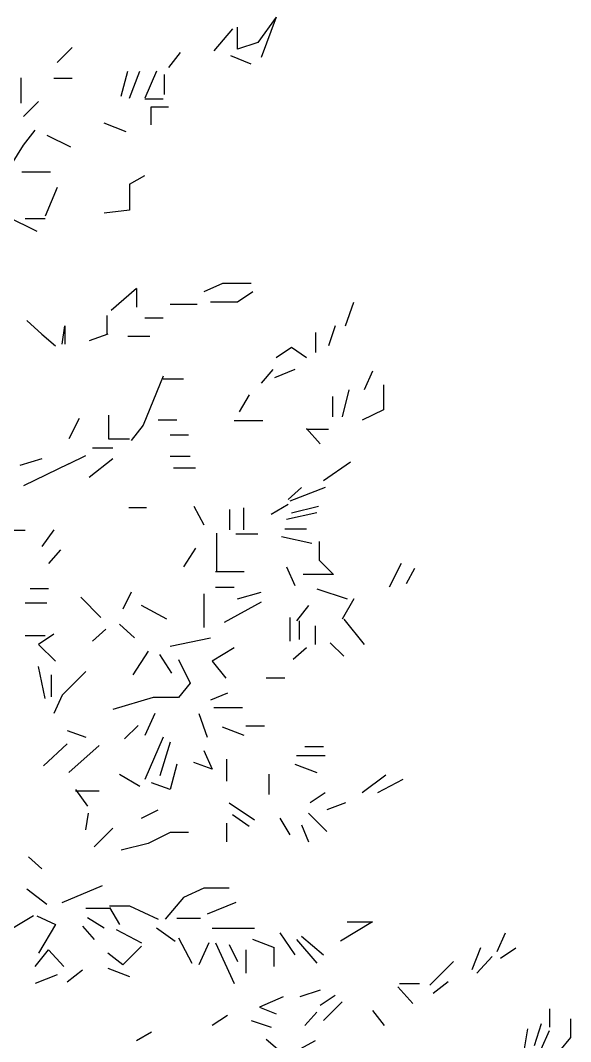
# Model space of a CAD drawing. Header units: millimetres. Extents: x 79741 to 173011, y 86123 to 135501.
# Drawn here: x 132252 to 133818, y 99213 to 102120 of the extents above; entities that cross this region are included whole.
import ezdxf

# ---------------------------------------------------------------- set-up
doc = ezdxf.new("R2010")
doc.units = ezdxf.units.MM

# ---------------------------------------------------------------- blocks, each defined once
blk = doc.blocks.new('A$C3941283F')
at = {"linetype": 'Continuous'}
for p, q in [((3372, 7572), (3328, 7512)), ((3372, 7572), (3336, 7476)), ((3372, 7572), (3336, 7476)), ((3268, 7544), (3224, 7492)), ((3280, 7496), (3280, 7548)), ((3328, 7512), (3280, 7496)), ((2888, 7500), (2852, 7464)), ((2888, 7500), (2852, 7464)), ((2888, 7500), (2852, 7464)), ((2888, 7500), (2852, 7464)), ((2888, 7500), (2852, 7464)), ((2888, 7500), (2852, 7464)), ((2888, 7500), (2852, 7464)), ((2888, 7500), (2852, 7464)), ((2888, 7500), (2852, 7464)), ((2888, 7500), (2852, 7464)), ((3144, 7488), (3116, 7452)), ((3144, 7488), (3116, 7452)), ((3312, 7460), (3264, 7480)), ((3312, 7460), (3264, 7480)), ((3004, 7384), (3020, 7444)), ((3004, 7384), (3020, 7444)), ((3004, 7384), (3020, 7444)), ((3004, 7384), (3020, 7444)), ((3004, 7384), (3020, 7444)), ((3004, 7384), (3020, 7444)), ((3004, 7384), (3020, 7444)), ((3004, 7384), (3020, 7444)), ((3024, 7380), (3048, 7444)), ((3024, 7380), (3048, 7444)), ((3088, 7444), (3060, 7380)), ((3106, 7436), (3106, 7388)), ((3106, 7436), (3106, 7388)), ((3106, 7436), (3106, 7388)), ((3106, 7436), (3106, 7388)), ((3106, 7436), (3106, 7388)), ((3106, 7436), (3106, 7388)), ((3106, 7436), (3106, 7388)), ((2766, 7428), (2766, 7368)), ((2766, 7428), (2766, 7368)), ((2766, 7428), (2766, 7368)), ((2766, 7428), (2766, 7368)), ((2766, 7428), (2766, 7368)), ((2766, 7428), (2766, 7368)), ((2888, 7426), (2844, 7426)), ((2888, 7426), (2844, 7426)), ((2888, 7426), (2844, 7426)), ((2808, 7372), (2772, 7336)), ((2808, 7372), (2772, 7336)), ((2808, 7372), (2772, 7336)), ((3060, 7378), (3104, 7378)), ((3060, 7378), (3104, 7378)), ((3116, 7358), (3074, 7358)), ((3074, 7358), (3074, 7316)), ((3116, 7358), (3074, 7358)), ((3074, 7358), (3074, 7316)), ((3116, 7358), (3074, 7358)), ((3074, 7358), (3074, 7316)), ((3116, 7358), (3074, 7358)), ((3074, 7358), (3074, 7316)), ((3116, 7358), (3074, 7358)), ((3074, 7358), (3074, 7316)), ((3116, 7358), (3074, 7358)), ((3074, 7358), (3074, 7316)), ((3116, 7358), (3074, 7358)), ((3074, 7358), (3074, 7316)), ((3116, 7358), (3074, 7358)), ((3074, 7358), (3074, 7316)), ((3016, 7300), (2964, 7320)), ((3016, 7300), (2964, 7320)), ((3016, 7300), (2964, 7320)), ((2772, 7268), (2800, 7304)), ((2772, 7268), (2800, 7304)), ((2772, 7268), (2800, 7304)), ((2772, 7268), (2800, 7304)), ((2772, 7268), (2800, 7304)), ((2772, 7268), (2800, 7304)), ((2828, 7292), (2884, 7264)), ((2828, 7292), (2884, 7264)), ((2828, 7292), (2884, 7264)), ((2828, 7292), (2884, 7264)), ((2828, 7292), (2884, 7264)), ((2828, 7292), (2884, 7264)), ((2744, 7222), (2772, 7268)), ((2744, 7222), (2772, 7268)), ((2744, 7222), (2772, 7268)), ((2744, 7222), (2772, 7268)), ((2744, 7222), (2772, 7268)), ((2744, 7222), (2772, 7268)), ((2836, 7204), (2768, 7204)), ((2836, 7204), (2768, 7204)), ((2836, 7204), (2768, 7204)), ((2836, 7204), (2768, 7204)), ((3024, 7176), (3060, 7196)), ((3024, 7176), (3060, 7196)), ((3024, 7176), (3060, 7196)), ((3024, 7176), (3060, 7196)), ((3024, 7176), (3060, 7196)), ((3024, 7176), (3024, 7114)), ((3024, 7176), (3024, 7114)), ((3024, 7176), (3024, 7114)), ((3024, 7176), (3024, 7114)), ((3024, 7176), (3024, 7114)), ((2852, 7168), (2824, 7100)), ((2852, 7168), (2824, 7100)), ((2852, 7168), (2824, 7100)), ((2852, 7168), (2824, 7100)), ((2852, 7168), (2824, 7100)), ((2732, 7100), (2804, 7064)), ((2732, 7100), (2804, 7064)), ((2732, 7100), (2804, 7064)), ((2732, 7100), (2804, 7064)), ((2732, 7100), (2804, 7064)), ((2732, 7100), (2804, 7064)), ((3024, 7114), (2964, 7107)), ((3024, 7114), (2964, 7107)), ((3024, 7114), (2964, 7107)), ((3024, 7114), (2964, 7107)), ((3024, 7114), (2964, 7107)), ((2776, 7094), (2824, 7094)), ((2776, 7094), (2824, 7094)), ((2776, 7094), (2824, 7094)), ((2776, 7094), (2824, 7094)), ((2776, 7094), (2824, 7094)), ((3040, 6928), (2980, 6876)), ((3040, 6928), (2980, 6876)), ((3040, 6928), (2980, 6876)), ((3040, 6928), (2980, 6876)), ((3040, 6928), (2980, 6876)), ((3040, 6928), (3040, 6884)), ((3040, 6928), (3040, 6884)), ((3040, 6928), (3040, 6884)), ((3040, 6928), (3040, 6884)), ((3040, 6928), (3040, 6884)), ((3040, 6928), (3040, 6884)), ((3244, 6940), (3200, 6920)), ((3312, 6940), (3244, 6940)), ((3316, 6920), (3280, 6896)), ((3316, 6920), (3280, 6896)), ((3316, 6920), (3280, 6896)), ((3316, 6920), (3280, 6896)), ((3316, 6920), (3280, 6896)), ((3316, 6920), (3280, 6896)), ((3316, 6920), (3280, 6896)), ((3316, 6920), (3280, 6896)), ((3316, 6920), (3280, 6896)), ((3184, 6890), (3120, 6890)), ((3280, 6896), (3216, 6896)), ((3280, 6896), (3216, 6896)), ((3280, 6896), (3216, 6896)), ((3280, 6896), (3216, 6896)), ((3280, 6896), (3216, 6896)), ((3280, 6896), (3216, 6896)), ((3280, 6896), (3216, 6896)), ((3280, 6896), (3216, 6896)), ((3280, 6896), (3216, 6896)), ((3536, 6840), (3556, 6896)), ((3536, 6840), (3556, 6896)), ((3536, 6840), (3556, 6896)), ((3536, 6840), (3556, 6896)), ((3536, 6840), (3556, 6896)), ((3536, 6840), (3556, 6896)), ((3536, 6840), (3556, 6896)), ((2970, 6864), (2970, 6820)), ((2970, 6864), (2970, 6820)), ((2970, 6864), (2970, 6820)), ((2970, 6864), (2970, 6820)), ((2970, 6864), (2970, 6820)), ((3104, 6858), (3060, 6858)), ((3104, 6858), (3060, 6858)), ((3104, 6858), (3060, 6858)), ((3104, 6858), (3060, 6858)), ((3104, 6858), (3060, 6858)), ((3104, 6858), (3060, 6858)), ((3104, 6858), (3060, 6858)), ((2780, 6852), (2816, 6820)), ((2780, 6852), (2816, 6820)), ((2780, 6852), (2816, 6820)), ((2780, 6852), (2816, 6820)), ((2780, 6852), (2816, 6820)), ((2780, 6852), (2816, 6820)), ((2780, 6852), (2816, 6820)), ((2780, 6852), (2816, 6820)), ((2780, 6852), (2816, 6820)), ((2780, 6852), (2816, 6820)), ((2864, 6796), (2870, 6840)), ((2864, 6796), (2870, 6840)), ((2864, 6796), (2870, 6840)), ((2864, 6796), (2870, 6840)), ((2870, 6840), (2870, 6796)), ((2870, 6840), (2870, 6796)), ((2870, 6840), (2870, 6796)), ((2870, 6840), (2870, 6796)), ((3512, 6840), (3496, 6792)), ((3512, 6840), (3496, 6792)), ((2816, 6820), (2848, 6792)), ((2972, 6820), (2928, 6804)), ((2972, 6820), (2928, 6804)), ((2972, 6820), (2928, 6804)), ((2972, 6820), (2928, 6804)), ((2972, 6820), (2928, 6804)), ((2972, 6820), (2928, 6804)), ((2972, 6820), (2928, 6804)), ((2972, 6820), (2928, 6804)), ((3072, 6814), (3020, 6814)), ((3072, 6814), (3020, 6814)), ((3072, 6814), (3020, 6814)), ((3072, 6814), (3020, 6814)), ((3072, 6814), (3020, 6814)), ((3072, 6814), (3020, 6814)), ((3072, 6814), (3020, 6814)), ((3466, 6776), (3466, 6824)), ((3466, 6776), (3466, 6824)), ((3466, 6776), (3466, 6824)), ((3466, 6776), (3466, 6824)), ((3466, 6776), (3466, 6824)), ((3466, 6776), (3466, 6824)), ((3466, 6776), (3466, 6824)), ((3466, 6776), (3466, 6824)), ((3466, 6776), (3466, 6824)), ((3408, 6788), (3372, 6764)), ((3444, 6764), (3408, 6788)), ((3364, 6736), (3336, 6704)), ((3416, 6736), (3368, 6716)), ((3416, 6736), (3368, 6716)), ((3416, 6736), (3368, 6716)), ((3416, 6736), (3368, 6716)), ((3416, 6736), (3368, 6716)), ((3416, 6736), (3368, 6716)), ((3416, 6736), (3368, 6716)), ((3416, 6736), (3368, 6716)), ((3416, 6736), (3368, 6716)), ((3416, 6736), (3368, 6716)), ((3416, 6736), (3368, 6716)), ((3416, 6736), (3368, 6716)), ((3416, 6736), (3368, 6716)), ((3416, 6736), (3368, 6716)), ((3416, 6736), (3368, 6716)), ((3416, 6736), (3368, 6716)), ((3104, 6720), (3056, 6604)), ((3104, 6720), (3056, 6604)), ((3104, 6714), (3152, 6714)), ((3104, 6714), (3152, 6714)), ((3104, 6714), (3152, 6714)), ((3104, 6714), (3152, 6714)), ((3104, 6714), (3152, 6714)), ((3104, 6714), (3152, 6714)), ((3104, 6714), (3152, 6714)), ((3104, 6714), (3152, 6714)), ((3104, 6714), (3152, 6714)), ((3104, 6714), (3152, 6714)), ((3104, 6714), (3152, 6714)), ((3104, 6714), (3152, 6714)), ((3104, 6714), (3152, 6714)), ((3104, 6714), (3152, 6714)), ((3104, 6714), (3152, 6714)), ((3104, 6714), (3152, 6714)), ((3104, 6714), (3152, 6714)), ((3600, 6732), (3580, 6688)), ((3600, 6732), (3580, 6688)), ((3600, 6732), (3580, 6688)), ((3544, 6688), (3528, 6624)), ((3544, 6688), (3528, 6624)), ((3544, 6688), (3528, 6624)), ((3544, 6688), (3528, 6624)), ((3626, 6700), (3626, 6640)), ((3308, 6676), (3284, 6636)), ((3308, 6676), (3284, 6636)), ((3308, 6676), (3284, 6636)), ((3308, 6676), (3284, 6636)), ((3308, 6676), (3284, 6636)), ((3308, 6676), (3284, 6636)), ((3308, 6676), (3284, 6636)), ((3308, 6676), (3284, 6636)), ((3308, 6676), (3284, 6636)), ((3308, 6676), (3284, 6636)), ((3308, 6676), (3284, 6636)), ((3308, 6676), (3284, 6636)), ((3308, 6676), (3284, 6636)), ((3308, 6676), (3284, 6636)), ((3308, 6676), (3284, 6636)), ((3308, 6676), (3284, 6636)), ((3308, 6676), (3284, 6636)), ((3308, 6676), (3284, 6636)), ((3308, 6676), (3284, 6636)), ((3308, 6676), (3284, 6636)), ((3308, 6676), (3284, 6636)), ((3308, 6676), (3284, 6636)), ((3506, 6624), (3506, 6672)), ((3506, 6624), (3506, 6672)), ((3506, 6624), (3506, 6672)), ((3626, 6640), (3576, 6616)), ((2904, 6620), (2880, 6572)), ((2904, 6620), (2880, 6572)), ((2904, 6620), (2880, 6572)), ((2904, 6620), (2880, 6572)), ((2904, 6620), (2880, 6572)), ((2904, 6620), (2880, 6572)), ((2974, 6628), (2974, 6572)), ((2974, 6628), (2974, 6572)), ((2974, 6628), (2974, 6572)), ((3136, 6616), (3092, 6616)), ((3136, 6616), (3092, 6616)), ((3136, 6616), (3092, 6616)), ((3136, 6616), (3092, 6616)), ((3136, 6616), (3092, 6616)), ((3340, 6614), (3272, 6614)), ((3340, 6614), (3272, 6614)), ((3340, 6614), (3272, 6614)), ((3340, 6614), (3272, 6614)), ((3340, 6614), (3272, 6614)), ((3340, 6614), (3272, 6614)), ((3340, 6614), (3272, 6614)), ((3340, 6614), (3272, 6614)), ((3340, 6614), (3272, 6614)), ((3340, 6614), (3272, 6614)), ((3340, 6614), (3272, 6614)), ((3340, 6614), (3272, 6614)), ((3340, 6614), (3272, 6614)), ((3340, 6614), (3272, 6614)), ((3340, 6614), (3272, 6614)), ((3340, 6614), (3272, 6614)), ((3056, 6604), (3028, 6568)), ((3056, 6604), (3028, 6568)), ((3056, 6604), (3028, 6568)), ((3056, 6604), (3028, 6568)), ((3056, 6604), (3028, 6568)), ((3056, 6604), (3028, 6568)), ((3444, 6596), (3476, 6560)), ((3444, 6596), (3476, 6560)), ((3496, 6594), (3444, 6594)), ((3496, 6594), (3444, 6594)), ((2974, 6572), (3024, 6572)), ((2974, 6572), (3024, 6572)), ((2974, 6572), (3024, 6572)), ((3164, 6580), (3120, 6580)), ((3164, 6580), (3120, 6580)), ((3164, 6580), (3120, 6580)), ((2936, 6550), (2984, 6550)), ((2816, 6524), (2764, 6508)), ((2880, 6512), (2920, 6532)), ((2984, 6524), (2928, 6480)), ((3168, 6530), (3120, 6530)), ((3168, 6530), (3120, 6530)), ((3168, 6530), (3120, 6530)), ((3168, 6530), (3120, 6530)), ((3168, 6530), (3120, 6530)), ((3168, 6530), (3120, 6530)), ((3168, 6530), (3120, 6530)), ((3168, 6530), (3120, 6530)), ((3168, 6530), (3120, 6530)), ((3168, 6530), (3120, 6530)), ((3548, 6516), (3484, 6472)), ((2880, 6512), (2772, 6460)), ((2880, 6512), (2772, 6460)), ((2880, 6512), (2772, 6460)), ((3180, 6502), (3128, 6502)), ((3180, 6502), (3128, 6502)), ((3180, 6502), (3128, 6502)), ((3180, 6502), (3128, 6502)), ((3180, 6502), (3128, 6502)), ((3180, 6502), (3128, 6502)), ((3180, 6502), (3128, 6502)), ((3432, 6456), (3400, 6428)), ((3488, 6456), (3404, 6424)), ((3488, 6456), (3404, 6424)), ((3488, 6456), (3404, 6424)), ((3064, 6408), (3022, 6408)), ((3064, 6408), (3022, 6408)), ((3064, 6408), (3022, 6408)), ((3064, 6408), (3022, 6408)), ((3064, 6408), (3022, 6408)), ((3176, 6412), (3200, 6368)), ((3262, 6356), (3262, 6404)), ((3262, 6356), (3262, 6404)), ((3262, 6356), (3262, 6404)), ((3262, 6356), (3262, 6404)), ((3262, 6356), (3262, 6404)), ((3262, 6356), (3262, 6404)), ((3262, 6356), (3262, 6404)), ((3262, 6356), (3262, 6404)), ((3262, 6356), (3262, 6404)), ((3262, 6356), (3262, 6404)), ((3262, 6356), (3262, 6404)), ((3294, 6408), (3294, 6356)), ((3294, 6408), (3294, 6356)), ((3294, 6408), (3294, 6356)), ((3294, 6408), (3294, 6356)), ((3294, 6408), (3294, 6356)), ((3294, 6408), (3294, 6356)), ((3294, 6408), (3294, 6356)), ((3294, 6408), (3294, 6356)), ((3294, 6408), (3294, 6356)), ((3294, 6408), (3294, 6356)), ((3294, 6408), (3294, 6356)), ((3400, 6416), (3360, 6392)), ((3400, 6416), (3360, 6392)), ((3400, 6416), (3360, 6392)), ((3400, 6416), (3360, 6392)), ((3400, 6416), (3360, 6392)), ((3400, 6416), (3360, 6392)), ((3468, 6396), (3396, 6380)), ((3468, 6396), (3396, 6380)), ((3468, 6396), (3396, 6380)), ((3468, 6396), (3396, 6380)), ((3468, 6396), (3396, 6380)), ((3408, 6396), (3472, 6412)), ((3408, 6396), (3472, 6412)), ((3408, 6396), (3472, 6412)), ((3408, 6396), (3472, 6412)), ((3408, 6396), (3472, 6412)), ((3408, 6396), (3472, 6412)), ((3408, 6396), (3472, 6412)), ((2776, 6354), (2724, 6354)), ((2844, 6356), (2816, 6316)), ((2844, 6356), (2816, 6316)), ((2844, 6356), (2816, 6316)), ((2844, 6356), (2816, 6316)), ((2844, 6356), (2816, 6316)), ((2844, 6356), (2816, 6316)), ((3230, 6348), (3230, 6256)), ((3276, 6346), (3328, 6346)), ((3276, 6346), (3328, 6346)), ((3392, 6358), (3444, 6358)), ((3392, 6358), (3444, 6358)), ((3392, 6358), (3444, 6358)), ((3392, 6358), (3444, 6358)), ((3392, 6358), (3444, 6358)), ((3384, 6340), (3456, 6324)), ((3384, 6340), (3456, 6324)), ((3384, 6340), (3456, 6324)), ((3384, 6340), (3456, 6324)), ((3474, 6328), (3474, 6284)), ((3474, 6328), (3474, 6284)), ((3474, 6328), (3474, 6284)), ((3474, 6328), (3474, 6284)), ((3474, 6328), (3474, 6284)), ((3474, 6328), (3474, 6284)), ((3474, 6328), (3474, 6284)), ((3474, 6328), (3474, 6284)), ((3474, 6328), (3474, 6284)), ((2860, 6308), (2832, 6276)), ((3180, 6312), (3152, 6268)), ((3180, 6312), (3152, 6268)), ((3180, 6312), (3152, 6268)), ((3180, 6312), (3152, 6268)), ((3180, 6312), (3152, 6268)), ((3180, 6312), (3152, 6268)), ((3180, 6312), (3152, 6268)), ((3180, 6312), (3152, 6268)), ((3180, 6312), (3152, 6268)), ((3474, 6284), (3508, 6250)), ((3474, 6284), (3508, 6250)), ((3474, 6284), (3508, 6250)), ((3474, 6284), (3508, 6250)), ((3474, 6284), (3508, 6250)), ((3474, 6284), (3508, 6250)), ((3474, 6284), (3508, 6250)), ((3474, 6284), (3508, 6250)), ((3474, 6284), (3508, 6250)), ((3668, 6276), (3640, 6220)), ((3668, 6276), (3640, 6220)), ((3296, 6256), (3228, 6256)), ((3296, 6256), (3228, 6256)), ((3296, 6256), (3228, 6256)), ((3296, 6256), (3228, 6256)), ((3296, 6256), (3228, 6256)), ((3296, 6256), (3228, 6256)), ((3296, 6256), (3228, 6256)), ((3296, 6256), (3228, 6256)), ((3296, 6256), (3228, 6256)), ((3396, 6268), (3416, 6224)), ((3396, 6268), (3416, 6224)), ((3396, 6268), (3416, 6224)), ((3396, 6268), (3416, 6224)), ((3396, 6268), (3416, 6224)), ((3396, 6268), (3416, 6224)), ((3396, 6268), (3416, 6224)), ((3396, 6268), (3416, 6224)), ((3396, 6268), (3416, 6224)), ((3396, 6268), (3416, 6224)), ((3396, 6268), (3416, 6224)), ((3396, 6268), (3416, 6224)), ((3396, 6268), (3416, 6224)), ((3396, 6268), (3416, 6224)), ((3396, 6268), (3416, 6224)), ((3396, 6268), (3416, 6224)), ((3396, 6268), (3416, 6224)), ((3396, 6268), (3416, 6224)), ((3508, 6250), (3436, 6250)), ((3508, 6250), (3436, 6250)), ((3508, 6250), (3436, 6250)), ((3508, 6250), (3436, 6250)), ((3508, 6250), (3436, 6250)), ((3508, 6250), (3436, 6250)), ((3508, 6250), (3436, 6250)), ((3508, 6250), (3436, 6250)), ((3508, 6250), (3436, 6250)), ((3700, 6264), (3680, 6228)), ((3700, 6264), (3680, 6228)), ((3700, 6264), (3680, 6228)), ((3700, 6264), (3680, 6228)), ((3700, 6264), (3680, 6228)), ((3700, 6264), (3680, 6228)), ((3700, 6264), (3680, 6228)), ((2832, 6216), (2788, 6216)), ((2832, 6216), (2788, 6216)), ((2832, 6216), (2788, 6216)), ((2832, 6216), (2788, 6216)), ((2832, 6216), (2788, 6216)), ((2832, 6216), (2788, 6216)), ((3028, 6208), (3008, 6168)), ((3028, 6208), (3008, 6168)), ((3028, 6208), (3008, 6168)), ((3028, 6208), (3008, 6168)), ((3028, 6208), (3008, 6168)), ((3028, 6208), (3008, 6168)), ((3028, 6208), (3008, 6168)), ((3028, 6208), (3008, 6168)), ((3200, 6204), (3200, 6124)), ((3200, 6204), (3200, 6124)), ((3228, 6220), (3272, 6220)), ((3228, 6220), (3272, 6220)), ((3228, 6220), (3272, 6220)), ((3228, 6220), (3272, 6220)), ((3280, 6192), (3336, 6208)), ((3280, 6192), (3336, 6208)), ((3280, 6192), (3336, 6208)), ((3280, 6192), (3336, 6208)), ((3280, 6192), (3336, 6208)), ((3280, 6192), (3336, 6208)), ((3280, 6192), (3336, 6208)), ((3468, 6216), (3540, 6192)), ((3468, 6216), (3540, 6192)), ((3468, 6216), (3540, 6192)), ((2828, 6182), (2776, 6182)), ((2828, 6182), (2776, 6182)), ((2828, 6182), (2776, 6182)), ((2828, 6182), (2776, 6182)), ((2828, 6182), (2776, 6182)), ((2908, 6196), (2956, 6148)), ((2908, 6196), (2956, 6148)), ((2908, 6196), (2956, 6148)), ((2908, 6196), (2956, 6148)), ((3336, 6184), (3248, 6136)), ((3336, 6184), (3248, 6136)), ((3336, 6184), (3248, 6136)), ((3336, 6184), (3248, 6136)), ((3336, 6184), (3248, 6136)), ((3336, 6184), (3248, 6136)), ((3336, 6184), (3248, 6136)), ((3556, 6192), (3528, 6144)), ((3556, 6192), (3528, 6144)), ((3112, 6144), (3052, 6176)), ((3112, 6144), (3052, 6176)), ((3112, 6144), (3052, 6176)), ((3448, 6176), (3420, 6140)), ((3448, 6176), (3420, 6140)), ((3448, 6176), (3420, 6140)), ((3000, 6132), (3036, 6100)), ((3000, 6132), (3036, 6100)), ((3000, 6132), (3036, 6100)), ((3000, 6132), (3036, 6100)), ((3404, 6148), (3404, 6092)), ((3404, 6148), (3404, 6092)), ((3404, 6148), (3404, 6092)), ((3404, 6148), (3404, 6092)), ((3426, 6140), (3426, 6096)), ((3426, 6140), (3426, 6096)), ((3426, 6140), (3426, 6096)), ((3464, 6128), (3464, 6084)), ((3532, 6144), (3580, 6084)), ((3532, 6144), (3580, 6084)), ((2824, 6104), (2776, 6104)), ((2844, 6108), (2808, 6084)), ((2968, 6120), (2936, 6092)), ((2808, 6084), (2848, 6044)), ((3120, 6080), (3216, 6100)), ((3120, 6080), (3216, 6100)), ((3120, 6080), (3216, 6100)), ((3120, 6080), (3216, 6100)), ((3120, 6080), (3216, 6100)), ((3120, 6080), (3216, 6100)), ((3120, 6080), (3216, 6100)), ((3500, 6088), (3532, 6056)), ((3500, 6088), (3532, 6056)), ((3068, 6068), (3032, 6012)), ((3068, 6068), (3032, 6012)), ((3068, 6068), (3032, 6012)), ((3068, 6068), (3032, 6012)), ((3068, 6068), (3032, 6012)), ((3068, 6068), (3032, 6012)), ((3068, 6068), (3032, 6012)), ((3068, 6068), (3032, 6012)), ((3068, 6068), (3032, 6012)), ((3124, 6016), (3096, 6060)), ((3124, 6016), (3096, 6060)), ((3124, 6016), (3096, 6060)), ((3124, 6016), (3096, 6060)), ((3124, 6016), (3096, 6060)), ((3124, 6016), (3096, 6060)), ((3124, 6016), (3096, 6060)), ((3272, 6076), (3220, 6044)), ((3444, 6076), (3412, 6048)), ((3444, 6076), (3412, 6048)), ((2824, 5956), (2808, 6032)), ((2824, 5956), (2808, 6032)), ((2824, 5956), (2808, 6032)), ((3140, 6048), (3168, 5992)), ((3140, 6048), (3168, 5992)), ((3140, 6048), (3168, 5992)), ((3140, 6048), (3168, 5992)), ((3140, 6048), (3168, 5992)), ((3140, 6048), (3168, 5992)), ((3140, 6048), (3168, 5992)), ((3220, 6044), (3252, 6004)), ((2838, 6012), (2838, 5960)), ((2838, 6012), (2838, 5960)), ((2838, 6012), (2838, 5960)), ((2920, 6020), (2864, 5964)), ((2920, 6020), (2864, 5964)), ((2920, 6020), (2864, 5964)), ((2920, 6020), (2864, 5964)), ((3168, 5992), (3140, 5958)), ((3168, 5992), (3140, 5958)), ((3168, 5992), (3140, 5958)), ((3168, 5992), (3140, 5958)), ((3168, 5992), (3140, 5958)), ((3168, 5992), (3140, 5958)), ((3168, 5992), (3140, 5958)), ((3392, 6004), (3348, 6004)), ((3392, 6004), (3348, 6004)), ((2864, 5964), (2844, 5920)), ((2864, 5964), (2844, 5920)), ((2864, 5964), (2844, 5920)), ((2864, 5964), (2844, 5920)), ((3256, 5968), (3216, 5952)), ((3080, 5958), (2984, 5930)), ((3080, 5958), (2984, 5930)), ((3080, 5958), (2984, 5930)), ((3080, 5958), (2984, 5930)), ((3080, 5958), (2984, 5930)), ((3080, 5958), (2984, 5930)), ((3080, 5958), (2984, 5930)), ((3140, 5958), (3080, 5958)), ((3140, 5958), (3080, 5958)), ((3140, 5958), (3080, 5958)), ((3140, 5958), (3080, 5958)), ((3140, 5958), (3080, 5958)), ((3140, 5958), (3080, 5958)), ((3140, 5958), (3080, 5958)), ((3224, 5934), (3292, 5934)), ((3084, 5920), (3060, 5868)), ((3084, 5920), (3060, 5868)), ((3084, 5920), (3060, 5868)), ((3084, 5920), (3060, 5868)), ((3084, 5920), (3060, 5868)), ((3084, 5920), (3060, 5868)), ((3084, 5920), (3060, 5868)), ((3084, 5920), (3060, 5868)), ((3084, 5920), (3060, 5868)), ((3084, 5920), (3060, 5868)), ((3188, 5920), (3208, 5864)), ((3188, 5920), (3208, 5864)), ((3188, 5920), (3208, 5864)), ((3188, 5920), (3208, 5864)), ((3188, 5920), (3208, 5864)), ((3188, 5920), (3208, 5864)), ((3188, 5920), (3208, 5864)), ((3188, 5920), (3208, 5864)), ((3188, 5920), (3208, 5864)), ((3012, 5860), (3044, 5892)), ((3296, 5868), (3244, 5888)), ((3296, 5868), (3244, 5888)), ((3296, 5868), (3244, 5888)), ((3344, 5890), (3300, 5890)), ((3344, 5890), (3300, 5890)), ((2876, 5880), (2920, 5864)), ((2876, 5880), (2920, 5864)), ((2876, 5880), (2920, 5864)), ((2876, 5880), (2920, 5864)), ((2876, 5880), (2920, 5864)), ((3104, 5864), (3060, 5764)), ((2876, 5848), (2820, 5796)), ((2876, 5848), (2820, 5796)), ((2876, 5848), (2820, 5796)), ((2876, 5848), (2820, 5796)), ((2876, 5848), (2820, 5796)), ((2876, 5848), (2820, 5796)), ((2952, 5844), (2880, 5780)), ((2952, 5844), (2880, 5780)), ((3120, 5852), (3096, 5772)), ((3120, 5852), (3096, 5772)), ((3120, 5852), (3096, 5772)), ((3120, 5852), (3096, 5772)), ((3120, 5852), (3096, 5772)), ((3120, 5852), (3096, 5772)), ((3120, 5852), (3096, 5772)), ((3120, 5852), (3096, 5772)), ((3120, 5852), (3096, 5772)), ((3120, 5852), (3096, 5772)), ((3120, 5852), (3096, 5772)), ((3440, 5842), (3484, 5842)), ((3440, 5842), (3484, 5842)), ((3440, 5842), (3484, 5842)), ((3440, 5842), (3484, 5842)), ((3440, 5842), (3484, 5842)), ((3440, 5842), (3484, 5842)), ((3200, 5832), (3220, 5788)), ((3200, 5832), (3220, 5788)), ((3200, 5832), (3220, 5788)), ((3200, 5832), (3220, 5788)), ((3200, 5832), (3220, 5788)), ((3200, 5832), (3220, 5788)), ((3488, 5820), (3420, 5820)), ((3488, 5820), (3420, 5820)), ((3488, 5820), (3420, 5820)), ((3488, 5820), (3420, 5820)), ((3488, 5820), (3420, 5820)), ((3488, 5820), (3420, 5820)), ((3488, 5820), (3420, 5820)), ((3488, 5820), (3420, 5820)), ((3488, 5820), (3420, 5820)), ((3488, 5820), (3420, 5820)), ((3488, 5820), (3420, 5820)), ((3488, 5820), (3420, 5820)), ((3488, 5820), (3420, 5820)), ((3488, 5820), (3420, 5820)), ((3488, 5820), (3420, 5820)), ((3488, 5820), (3420, 5820)), ((3136, 5800), (3120, 5740)), ((3220, 5788), (3176, 5804)), ((3220, 5788), (3176, 5804)), ((3220, 5788), (3176, 5804)), ((3220, 5788), (3176, 5804)), ((3220, 5788), (3176, 5804)), ((3220, 5788), (3176, 5804)), ((3254, 5812), (3254, 5760)), ((3254, 5812), (3254, 5760)), ((3254, 5812), (3254, 5760)), ((3416, 5800), (3468, 5780)), ((3416, 5800), (3468, 5780)), ((3416, 5800), (3468, 5780)), ((3416, 5800), (3468, 5780)), ((3000, 5776), (3048, 5748)), ((3000, 5776), (3048, 5748)), ((3000, 5776), (3048, 5748)), ((3000, 5776), (3048, 5748)), ((3354, 5776), (3354, 5728)), ((3632, 5774), (3576, 5732)), ((3632, 5774), (3576, 5732)), ((3632, 5774), (3576, 5732)), ((3120, 5740), (3076, 5756)), ((3672, 5764), (3612, 5732)), ((3672, 5764), (3612, 5732)), ((3672, 5764), (3612, 5732)), ((3672, 5764), (3612, 5732)), ((3672, 5764), (3612, 5732)), ((2896, 5740), (2924, 5700)), ((2896, 5740), (2924, 5700)), ((2896, 5740), (2924, 5700)), ((2896, 5740), (2924, 5700)), ((2896, 5740), (2924, 5700)), ((2952, 5736), (2896, 5736)), ((2952, 5736), (2896, 5736)), ((2952, 5736), (2896, 5736)), ((2952, 5736), (2896, 5736)), ((3488, 5732), (3452, 5708)), ((3488, 5732), (3452, 5708)), ((3052, 5672), (3092, 5692)), ((3052, 5672), (3092, 5692)), ((3052, 5672), (3092, 5692)), ((3260, 5708), (3320, 5668)), ((3260, 5708), (3320, 5668)), ((3260, 5708), (3320, 5668)), ((3536, 5708), (3492, 5692)), ((3536, 5708), (3492, 5692)), ((3536, 5708), (3492, 5692)), ((3536, 5708), (3492, 5692)), ((3536, 5708), (3492, 5692)), ((3536, 5708), (3492, 5692)), ((3536, 5708), (3492, 5692)), ((3536, 5708), (3492, 5692)), ((3536, 5708), (3492, 5692)), ((3536, 5708), (3492, 5692)), ((3536, 5708), (3492, 5692)), ((2926, 5684), (2919, 5644)), ((2926, 5684), (2919, 5644)), ((2926, 5684), (2919, 5644)), ((2926, 5684), (2919, 5644)), ((2926, 5684), (2919, 5644)), ((3308, 5652), (3268, 5680)), ((3380, 5672), (3404, 5632)), ((3380, 5672), (3404, 5632)), ((3448, 5684), (3492, 5640)), ((3448, 5684), (3492, 5640)), ((3448, 5684), (3492, 5640)), ((3448, 5684), (3492, 5640)), ((3448, 5684), (3492, 5640)), ((3448, 5684), (3492, 5640)), ((3448, 5684), (3492, 5640)), ((3448, 5684), (3492, 5640)), ((3448, 5684), (3492, 5640)), ((3448, 5684), (3492, 5640)), ((3448, 5684), (3492, 5640)), ((3448, 5684), (3492, 5640)), ((3448, 5684), (3492, 5640)), ((3448, 5684), (3492, 5640)), ((3448, 5684), (3492, 5640)), ((3448, 5684), (3492, 5640)), ((2940, 5604), (2984, 5648)), ((2940, 5604), (2984, 5648)), ((3254, 5660), (3254, 5616)), ((3432, 5656), (3448, 5616)), ((3432, 5656), (3448, 5616)), ((3432, 5656), (3448, 5616)), ((3120, 5638), (3068, 5612)), ((3120, 5638), (3068, 5612)), ((3120, 5638), (3068, 5612)), ((3120, 5638), (3068, 5612)), ((3120, 5638), (3068, 5612)), ((3164, 5638), (3120, 5638)), ((3164, 5638), (3120, 5638)), ((3164, 5638), (3120, 5638)), ((3164, 5638), (3120, 5638)), ((3164, 5638), (3120, 5638)), ((3068, 5612), (3004, 5596)), ((3068, 5612), (3004, 5596)), ((3068, 5612), (3004, 5596)), ((3068, 5612), (3004, 5596)), ((3068, 5612), (3004, 5596)), ((2784, 5580), (2816, 5552)), ((2780, 5504), (2828, 5468)), ((2864, 5472), (2960, 5512)), ((3200, 5506), (3152, 5484)), ((3200, 5506), (3152, 5484)), ((3200, 5506), (3152, 5484)), ((3200, 5506), (3152, 5484)), ((3200, 5506), (3152, 5484)), ((3200, 5506), (3152, 5484)), ((3200, 5506), (3152, 5484)), ((3200, 5506), (3152, 5484)), ((3200, 5506), (3152, 5484)), ((3200, 5506), (3152, 5484)), ((3200, 5506), (3152, 5484)), ((3200, 5506), (3152, 5484)), ((3200, 5506), (3152, 5484)), ((3260, 5506), (3200, 5506)), ((3260, 5506), (3200, 5506)), ((3260, 5506), (3200, 5506)), ((3260, 5506), (3200, 5506)), ((3260, 5506), (3200, 5506)), ((3260, 5506), (3200, 5506)), ((3260, 5506), (3200, 5506)), ((3260, 5506), (3200, 5506)), ((3260, 5506), (3200, 5506)), ((3260, 5506), (3200, 5506)), ((3260, 5506), (3200, 5506)), ((3260, 5506), (3200, 5506)), ((3260, 5506), (3200, 5506)), ((3152, 5484), (3108, 5432)), ((3152, 5484), (3108, 5432)), ((3152, 5484), (3108, 5432)), ((3152, 5484), (3108, 5432)), ((3152, 5484), (3108, 5432)), ((3152, 5484), (3108, 5432)), ((3152, 5484), (3108, 5432)), ((3152, 5484), (3108, 5432)), ((3152, 5484), (3108, 5432)), ((3152, 5484), (3108, 5432)), ((3152, 5484), (3108, 5432)), ((3152, 5484), (3108, 5432)), ((3152, 5484), (3108, 5432)), ((2976, 5458), (2920, 5458)), ((2976, 5458), (2920, 5458)), ((2976, 5458), (2920, 5458)), ((2976, 5464), (3024, 5464)), ((2976, 5464), (3024, 5464)), ((2976, 5464), (3024, 5464)), ((2976, 5464), (3024, 5464)), ((2976, 5464), (3024, 5464)), ((2976, 5464), (3024, 5464)), ((2976, 5464), (3024, 5464)), ((2976, 5464), (3024, 5464)), ((2976, 5464), (3024, 5464)), ((2976, 5464), (3024, 5464)), ((2976, 5464), (3024, 5464)), ((2976, 5464), (3024, 5464)), ((2976, 5464), (3024, 5464)), ((2976, 5464), (3024, 5464)), ((2976, 5464), (3024, 5464)), ((2976, 5464), (3024, 5464)), ((2976, 5464), (3024, 5464)), ((2976, 5464), (3024, 5464)), ((2976, 5464), (3024, 5464)), ((2976, 5464), (3024, 5464)), ((2976, 5460), (3000, 5420)), ((2976, 5460), (3000, 5420)), ((2976, 5460), (3000, 5420)), ((3024, 5464), (3092, 5432)), ((3024, 5464), (3092, 5432)), ((3024, 5464), (3092, 5432)), ((3024, 5464), (3092, 5432)), ((3024, 5464), (3092, 5432)), ((3024, 5464), (3092, 5432)), ((3024, 5464), (3092, 5432)), ((3024, 5464), (3092, 5432)), ((3024, 5464), (3092, 5432)), ((3024, 5464), (3092, 5432)), ((3024, 5464), (3092, 5432)), ((3024, 5464), (3092, 5432)), ((3024, 5464), (3092, 5432)), ((3024, 5464), (3092, 5432)), ((3024, 5464), (3092, 5432)), ((3024, 5464), (3092, 5432)), ((3024, 5464), (3092, 5432)), ((3024, 5464), (3092, 5432)), ((3024, 5464), (3092, 5432)), ((3024, 5464), (3092, 5432)), ((3276, 5472), (3208, 5444)), ((3276, 5472), (3208, 5444)), ((3276, 5472), (3208, 5444)), ((3276, 5472), (3208, 5444)), ((2796, 5440), (2702, 5384)), ((2796, 5440), (2702, 5384)), ((2804, 5440), (2848, 5420)), ((2924, 5436), (2964, 5412)), ((2924, 5436), (2964, 5412)), ((2924, 5436), (2964, 5412)), ((2924, 5436), (2964, 5412)), ((2924, 5436), (2964, 5412)), ((2924, 5436), (2964, 5412)), ((2924, 5436), (2964, 5412)), ((3192, 5434), (3136, 5434)), ((3192, 5434), (3136, 5434)), ((3192, 5434), (3136, 5434)), ((3600, 5426), (3524, 5380)), ((3600, 5426), (3524, 5380)), ((3600, 5426), (3524, 5380)), ((3600, 5426), (3524, 5380)), ((3600, 5426), (3524, 5380)), ((3600, 5426), (3524, 5380)), ((3600, 5426), (3524, 5380)), ((3600, 5426), (3524, 5380)), ((3600, 5426), (3524, 5380)), ((3600, 5426), (3524, 5380)), ((3600, 5426), (3524, 5380)), ((3540, 5426), (3600, 5426)), ((3540, 5426), (3600, 5426)), ((3540, 5426), (3600, 5426)), ((3540, 5426), (3600, 5426)), ((3540, 5426), (3600, 5426)), ((3540, 5426), (3600, 5426)), ((3540, 5426), (3600, 5426)), ((3540, 5426), (3600, 5426)), ((3540, 5426), (3600, 5426)), ((3540, 5426), (3600, 5426)), ((3540, 5426), (3600, 5426)), ((2848, 5420), (2808, 5352)), ((2912, 5416), (2940, 5384)), ((2992, 5408), (3052, 5376)), ((2992, 5408), (3052, 5376)), ((2992, 5408), (3052, 5376)), ((2992, 5408), (3052, 5376)), ((2992, 5408), (3052, 5376)), ((3088, 5412), (3132, 5380)), ((3088, 5412), (3132, 5380)), ((3320, 5410), (3220, 5410)), ((3320, 5410), (3220, 5410)), ((3320, 5410), (3220, 5410)), ((3320, 5410), (3220, 5410)), ((3320, 5410), (3220, 5410)), ((3320, 5410), (3220, 5410)), ((3140, 5388), (3172, 5328)), ((3368, 5364), (3316, 5384)), ((3380, 5400), (3416, 5348)), ((3380, 5400), (3416, 5348)), ((3380, 5400), (3416, 5348)), ((3380, 5400), (3416, 5348)), ((3380, 5400), (3416, 5348)), ((3380, 5400), (3416, 5348)), ((3380, 5400), (3416, 5348)), ((3380, 5400), (3416, 5348)), ((3380, 5400), (3416, 5348)), ((3380, 5400), (3416, 5348)), ((3380, 5400), (3416, 5348)), ((3420, 5384), (3468, 5328)), ((3432, 5392), (3484, 5348)), ((3432, 5392), (3484, 5348)), ((3432, 5392), (3484, 5348)), ((3432, 5392), (3484, 5348)), ((3432, 5392), (3484, 5348)), ((3432, 5392), (3484, 5348)), ((3896, 5356), (3916, 5400)), ((3896, 5356), (3916, 5400)), ((3896, 5356), (3916, 5400)), ((2800, 5320), (2832, 5360)), ((2800, 5320), (2832, 5360)), ((2832, 5360), (2868, 5320)), ((2832, 5360), (2868, 5320)), ((3052, 5368), (3008, 5324)), ((3052, 5368), (3008, 5324)), ((3212, 5376), (3188, 5324)), ((3212, 5376), (3188, 5324)), ((3212, 5376), (3188, 5324)), ((3212, 5376), (3188, 5324)), ((3212, 5376), (3188, 5324)), ((3228, 5376), (3272, 5280)), ((3228, 5376), (3272, 5280)), ((3228, 5376), (3272, 5280)), ((3228, 5376), (3272, 5280)), ((3228, 5376), (3272, 5280)), ((3260, 5372), (3280, 5332)), ((3260, 5372), (3280, 5332)), ((3260, 5372), (3280, 5332)), ((3260, 5372), (3280, 5332)), ((3260, 5372), (3280, 5332)), ((3260, 5372), (3280, 5332)), ((3260, 5372), (3280, 5332)), ((3300, 5360), (3300, 5304)), ((3366, 5364), (3366, 5320)), ((3366, 5364), (3366, 5320)), ((3366, 5364), (3366, 5320)), ((3366, 5364), (3366, 5320)), ((3366, 5364), (3366, 5320)), ((3366, 5364), (3366, 5320)), ((3366, 5364), (3366, 5320)), ((3366, 5364), (3366, 5320)), ((3366, 5364), (3366, 5320)), ((3856, 5364), (3836, 5312)), ((3856, 5364), (3836, 5312)), ((3856, 5364), (3836, 5312)), ((3856, 5364), (3836, 5312)), ((3856, 5364), (3836, 5312)), ((3856, 5364), (3836, 5312)), ((3856, 5364), (3836, 5312)), ((3856, 5364), (3836, 5312)), ((3856, 5364), (3836, 5312)), ((3856, 5364), (3836, 5312)), ((3856, 5364), (3836, 5312)), ((3856, 5364), (3836, 5312)), ((3904, 5340), (3940, 5364)), ((3904, 5340), (3940, 5364)), ((3008, 5324), (2972, 5352)), ((3008, 5324), (2972, 5352)), ((3792, 5332), (3736, 5276)), ((3792, 5332), (3736, 5276)), ((3792, 5332), (3736, 5276)), ((3884, 5344), (3848, 5304)), ((3884, 5344), (3848, 5304)), ((3884, 5344), (3848, 5304)), ((2876, 5284), (2912, 5312)), ((2876, 5284), (2912, 5312)), ((2876, 5284), (2912, 5312)), ((2972, 5316), (3024, 5296)), ((2972, 5316), (3024, 5296)), ((2852, 5300), (2800, 5280)), ((2852, 5300), (2800, 5280)), ((2852, 5300), (2800, 5280)), ((2852, 5300), (2800, 5280)), ((2852, 5300), (2800, 5280)), ((3664, 5280), (3712, 5280)), ((3664, 5280), (3712, 5280)), ((3664, 5280), (3712, 5280)), ((3664, 5280), (3712, 5280)), ((3664, 5280), (3712, 5280)), ((3664, 5280), (3712, 5280)), ((3780, 5284), (3744, 5256)), ((3780, 5284), (3744, 5256)), ((3780, 5284), (3744, 5256)), ((3780, 5284), (3744, 5256)), ((3780, 5284), (3744, 5256)), ((3780, 5284), (3744, 5256)), ((3780, 5284), (3744, 5256)), ((3780, 5284), (3744, 5256)), ((3476, 5264), (3428, 5248)), ((3660, 5272), (3696, 5232)), ((3388, 5248), (3332, 5224)), ((3476, 5228), (3512, 5252)), ((3476, 5228), (3512, 5252)), ((3476, 5228), (3512, 5252)), ((3476, 5228), (3512, 5252)), ((3528, 5236), (3484, 5192)), ((3528, 5236), (3484, 5192)), ((3528, 5236), (3484, 5192)), ((3528, 5236), (3484, 5192)), ((3528, 5236), (3484, 5192)), ((3528, 5236), (3484, 5192)), ((3528, 5236), (3484, 5192)), ((3528, 5236), (3484, 5192)), ((3528, 5236), (3484, 5192)), ((3332, 5224), (3372, 5208)), ((3332, 5224), (3372, 5208)), ((3468, 5212), (3440, 5180)), ((3468, 5212), (3440, 5180)), ((3468, 5212), (3440, 5180)), ((3600, 5216), (3628, 5180)), ((3600, 5216), (3628, 5180)), ((3600, 5216), (3628, 5180)), ((3600, 5216), (3628, 5180)), ((3600, 5216), (3628, 5180)), ((3600, 5216), (3628, 5180)), ((3600, 5216), (3628, 5180)), ((4020, 5220), (4020, 5176)), ((3256, 5204), (3220, 5180)), ((3256, 5204), (3220, 5180)), ((3256, 5204), (3220, 5180)), ((3312, 5192), (3360, 5176)), ((4000, 5184), (3984, 5132)), ((4070, 5196), (4070, 5152)), ((4070, 5196), (4070, 5152)), ((3076, 5164), (3040, 5144)), ((3076, 5164), (3040, 5144)), ((3076, 5164), (3040, 5144)), ((3076, 5164), (3040, 5144)), ((3076, 5164), (3040, 5144)), ((3076, 5164), (3040, 5144)), ((3076, 5164), (3040, 5144)), ((3076, 5164), (3040, 5144)), ((3076, 5164), (3040, 5144)), ((3076, 5164), (3040, 5144)), ((3076, 5164), (3040, 5144)), ((3968, 5172), (3952, 5080)), ((3968, 5172), (3952, 5080)), ((4000, 5124), (4020, 5168)), ((3348, 5148), (3380, 5120)), ((3348, 5148), (3380, 5120)), ((3348, 5148), (3380, 5120)), ((3348, 5148), (3380, 5120)), ((3464, 5144), (3428, 5124)), ((3464, 5144), (3428, 5124)), ((3464, 5144), (3428, 5124)), ((3464, 5144), (3428, 5124)), ((3464, 5144), (3428, 5124)), ((3464, 5144), (3428, 5124)), ((4070, 5152), (4044, 5120)), ((4070, 5152), (4044, 5120))]:
    blk.add_line(p, q, dxfattribs=at)

msp = doc.modelspace()

# ---------------------------------------------------------------- block references
at = {"xscale": 1.2, "yscale": 1.2, "zscale": 1.2}
msp.add_blockref('A$C3941283F', (128934.2, 93042.8), dxfattribs=at)

doc.saveas('drawing.dxf')
